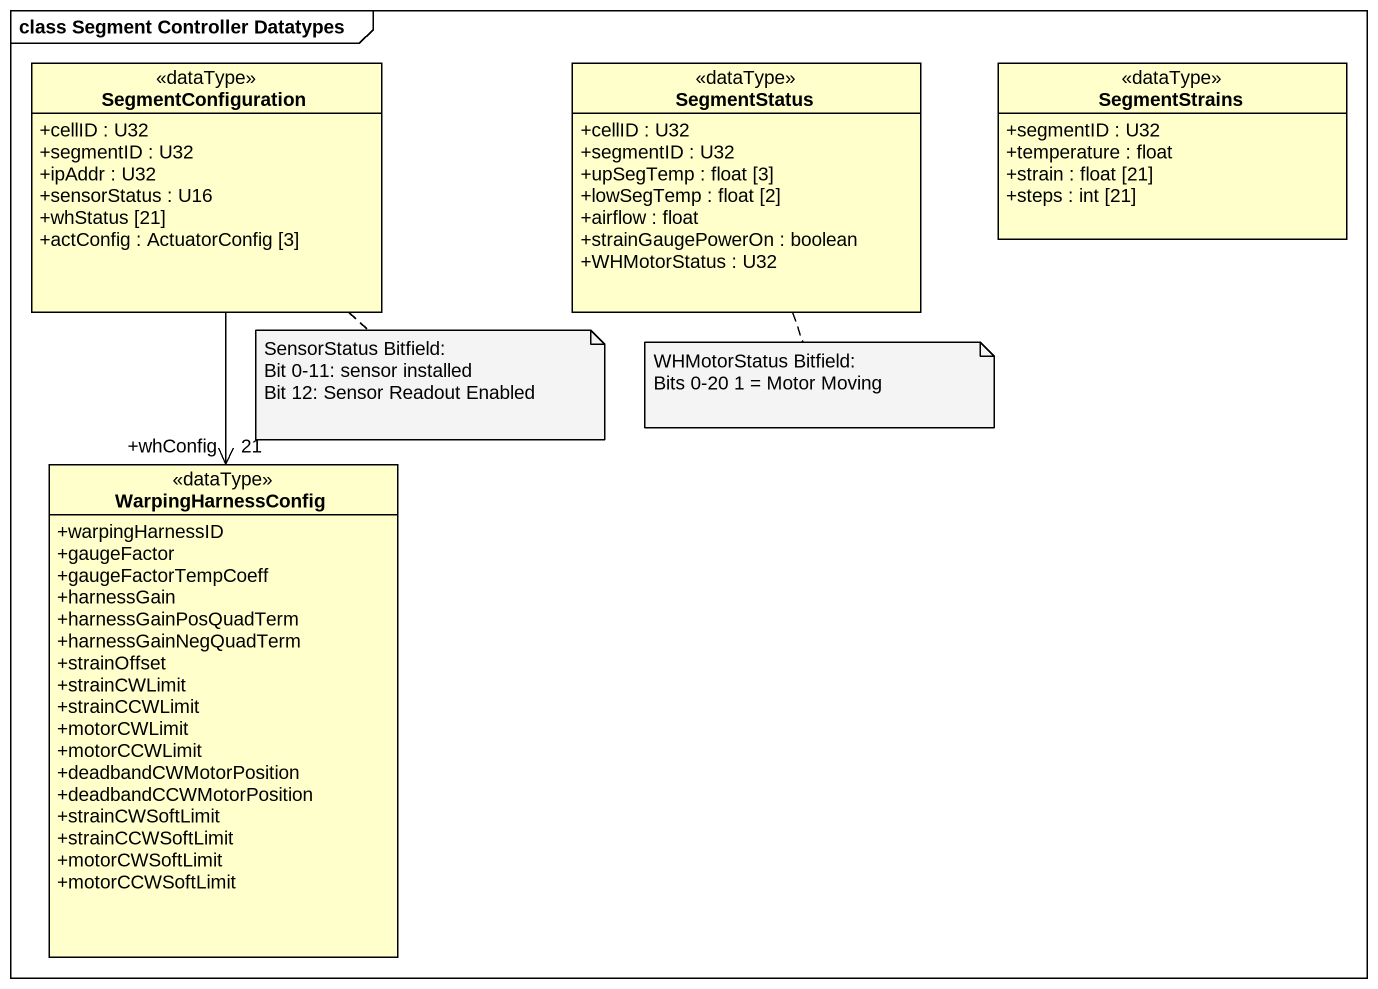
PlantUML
@startuml
mainframe class Segment Controller Datatypes
hide circle
hide empty members
skinparam classAttributeIconSize 0
class SegmentConfiguration <<dataType>> {
  +cellID : U32
  +segmentID : U32
  +ipAddr : U32
  +sensorStatus : U16
  +whStatus [21]
  +actConfig : ActuatorConfig [3]
}
class SegmentStatus <<dataType>> {
  +cellID : U32
  +segmentID : U32
  +upSegTemp : float [3]
  +lowSegTemp : float [2]
  +airflow : float
  +strainGaugePowerOn : boolean
  +WHMotorStatus : U32
}
class SegmentStrains <<dataType>> {
  +segmentID : U32
  +temperature : float
  +strain : float [21]
  +steps : int [21]
}
class WarpingHarnessConfig <<dataType>> {
  +warpingHarnessID
  +gaugeFactor
  +gaugeFactorTempCoeff
  +harnessGain
  +harnessGainPosQuadTerm
  +harnessGainNegQuadTerm
  +strainOffset
  +strainCWLimit
  +strainCCWLimit
  +motorCWLimit
  +motorCCWLimit
  +deadbandCWMotorPosition
  +deadbandCCWMotorPosition
  +strainCWSoftLimit
  +strainCCWSoftLimit
  +motorCWSoftLimit
  +motorCCWSoftLimit
}
WarpingHarnessConfig "+whConfig\n21" <-up- SegmentConfiguration
note bottom of SegmentConfiguration
  SensorStatus Bitfield:
  Bit 0-11: sensor installed
  Bit 12: Sensor Readout Enabled
end note
note bottom of SegmentStatus
  WHMotorStatus Bitfield:
  Bits 0-20 1 = Motor Moving
end note
@enduml
